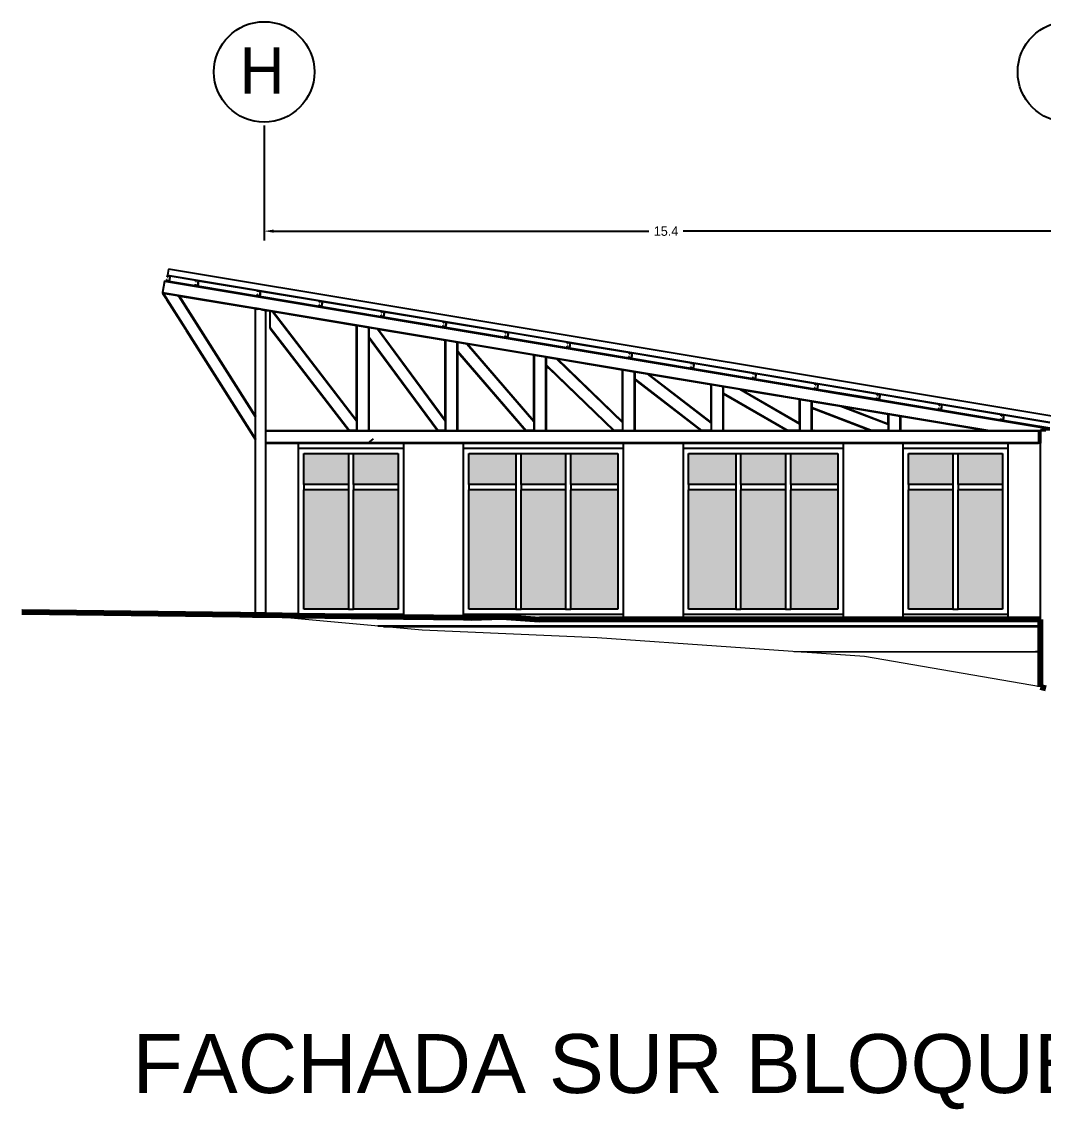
# Model space of a CAD drawing. Header units: metres. Extents: x -57 to 501, y 45 to 307.
# Drawn here: x -57.17 to -37.65, y 123.84 to 144.62 of the extents above; entities that cross this region are included whole.
import ezdxf

# ---------------------------------------------------------------- set-up
doc = ezdxf.new("R2010")
doc.units = ezdxf.units.M
doc.layers.add('atras', color=7, linetype='Continuous')
doc.layers.add('Lámina', color=7, linetype='Continuous', lineweight=30)
doc.styles.add('Anotativo', font='arial.ttf')
doc.dimstyles.get("Standard").update_dxf_attribs({"dimtxt": 0.18, "dimasz": 0.18, "dimexe": 0.18, "dimexo": 0.0625, "dimgap": 0.09, "dimtad": 0, "dimtih": 1, "dimtoh": 1, "dimdec": 1, "dimzin": 0, "dimdsep": 46, "dimtxsty": 'Standard', "dimcen": 0.09, "dimadec": 0, "dimazin": 0, "dimtfac": 1, "dimtdec": 1, "dimtofl": 0, "dimtmove": 0, "dimatfit": 3, "dimfxl": 1, "dimtolj": 1, "dimtzin": 0, "dimarcsym": 0})

# ---------------------------------------------------------------- blocks, each defined once
blk = doc.blocks.new('*D31')
at = {"layer": 'atras', "color": 0, "lineweight": -2, "transparency": 16777216}
for p, q in [((-52.535, 142.643), (-52.535, 140.442)), ((-37.18, 142.643), (-37.18, 140.442)), ((-52.355, 140.622), (-45.187, 140.622)), ((-37.36, 140.622), (-44.527, 140.622))]:
    blk.add_line(p, q, dxfattribs=at)
at = {"layer": 'atras', "color": 0, "transparency": 16777216}
for points in [[(-52.355, 140.652), (-52.355, 140.592), (-52.535, 140.622)], [(-37.36, 140.652), (-37.36, 140.592), (-37.18, 140.622)]]:
    blk.add_solid(points, dxfattribs=at)
at = {"layer": 'Defpoints', "color": 0, "transparency": 16777216}
for p in [(-52.535, 142.706), (-37.18, 142.706), (-37.18, 140.622)]:
    blk.add_point(p, dxfattribs=at)
at = {"layer": 'atras', "color": 0, "transparency": 16777216, "insert": (-44.857, 140.622), "char_height": 0.18, "attachment_point": 5}
blk.add_mtext('\\A1;15.4', dxfattribs=at)

msp = doc.modelspace()

# ---------------------------------------------------------------- hatches: boundary and pattern name
h = msp.add_hatch(color=256)
h.dxf.hatch_style = 1
h.set_gradient(color1=(147, 149, 152), name='HEMISPHERICAL')
h.paths.add_polyline_path([(-50.926, 136.374), (-51.776, 136.374), (-51.776, 135.78), (-50.926, 135.78)])
h.paths.add_polyline_path([(-49.976, 136.374), (-50.826, 136.374), (-50.826, 135.78), (-49.976, 135.78)])
h.paths.add_polyline_path([(-50.926, 135.68), (-51.776, 135.68), (-51.776, 133.4), (-50.926, 133.4)])
h.paths.add_polyline_path([(-49.976, 135.68), (-50.826, 135.68), (-50.826, 133.4), (-49.976, 133.4)])
h.paths.add_polyline_path([(-47.726, 136.374), (-48.626, 136.374), (-48.626, 135.78), (-47.726, 135.78)])
h.paths.add_polyline_path([(-46.776, 136.374), (-47.626, 136.374), (-47.626, 135.78), (-46.776, 135.78)])
h.paths.add_polyline_path([(-45.776, 136.374), (-46.676, 136.374), (-46.676, 135.78), (-45.776, 135.78)])
h.paths.add_polyline_path([(-47.726, 135.68), (-48.626, 135.68), (-48.626, 133.4), (-47.726, 133.4)])
h.paths.add_polyline_path([(-46.776, 135.68), (-47.626, 135.68), (-47.626, 133.4), (-46.776, 133.4)])
h.paths.add_polyline_path([(-45.776, 135.68), (-46.676, 135.68), (-46.676, 133.4), (-45.776, 133.4)])
h.paths.add_polyline_path([(-43.526, 136.374), (-44.426, 136.374), (-44.426, 135.78), (-43.526, 135.78)])
h.paths.add_polyline_path([(-42.576, 136.374), (-43.426, 136.374), (-43.426, 135.78), (-42.576, 135.78)])
h.paths.add_polyline_path([(-41.576, 136.374), (-42.476, 136.374), (-42.476, 135.78), (-41.576, 135.78)])
h.paths.add_polyline_path([(-43.526, 135.68), (-44.426, 135.68), (-44.426, 133.4), (-43.526, 133.4)])
h.paths.add_polyline_path([(-42.576, 135.68), (-43.426, 135.68), (-43.426, 133.4), (-42.576, 133.4)])
h.paths.add_polyline_path([(-41.576, 135.68), (-42.476, 135.68), (-42.476, 133.4), (-41.576, 133.4)])
h.paths.add_polyline_path([(-39.376, 136.374), (-40.226, 136.374), (-40.226, 135.78), (-39.376, 135.78)])
h.paths.add_polyline_path([(-38.426, 136.374), (-39.276, 136.374), (-39.276, 135.78), (-38.426, 135.78)])
h.paths.add_polyline_path([(-39.376, 135.68), (-40.226, 135.68), (-40.226, 133.4), (-39.376, 133.4)])
h.paths.add_polyline_path([(-38.426, 135.68), (-39.276, 135.68), (-39.276, 133.4), (-38.426, 133.4)])
h.paths.add_polyline_path([(-36.429, 136.374), (-37.329, 136.374), (-37.329, 135.78), (-36.429, 135.78)])
h.paths.add_polyline_path([(-35.479, 136.374), (-36.329, 136.374), (-36.329, 135.78), (-35.479, 135.78)])
h.paths.add_polyline_path([(-34.479, 136.374), (-35.379, 136.374), (-35.379, 135.78), (-34.479, 135.78)])
h.paths.add_polyline_path([(-36.429, 135.68), (-37.329, 135.68), (-37.329, 133.4), (-36.429, 133.4)])
h.paths.add_polyline_path([(-35.479, 135.68), (-36.329, 135.68), (-36.329, 133.4), (-35.479, 133.4)])
h.paths.add_polyline_path([(-34.479, 135.68), (-35.379, 135.68), (-35.379, 133.4), (-34.479, 133.4)])
h.paths.add_polyline_path([(-32.548, 136.374), (-33.398, 136.374), (-33.398, 135.78), (-32.548, 135.78)])
h.paths.add_polyline_path([(-31.598, 136.374), (-32.448, 136.374), (-32.448, 135.78), (-31.598, 135.78)])
h.paths.add_polyline_path([(-32.548, 135.68), (-33.398, 135.68), (-33.398, 133.4), (-32.548, 133.4)])
h.paths.add_polyline_path([(-31.598, 135.68), (-32.448, 135.68), (-32.448, 133.4), (-31.598, 133.4)])
h.paths.add_polyline_path([(-29.348, 136.374), (-30.248, 136.374), (-30.248, 135.78), (-29.348, 135.78)])
h.paths.add_polyline_path([(-28.398, 136.374), (-29.248, 136.374), (-29.248, 135.78), (-28.398, 135.78)])
h.paths.add_polyline_path([(-27.398, 136.374), (-28.298, 136.374), (-28.298, 135.78), (-27.398, 135.78)])
h.paths.add_polyline_path([(-29.348, 135.68), (-30.248, 135.68), (-30.248, 133.4), (-29.348, 133.4)])
h.paths.add_polyline_path([(-28.398, 135.68), (-29.248, 135.68), (-29.248, 133.4), (-28.398, 133.4)])
h.paths.add_polyline_path([(-27.398, 135.68), (-28.298, 135.68), (-28.298, 133.4), (-27.398, 133.4)])
h.paths.add_polyline_path([(-25.148, 136.374), (-26.048, 136.374), (-26.048, 135.78), (-25.148, 135.78)])
h.paths.add_polyline_path([(-24.198, 136.374), (-25.048, 136.374), (-25.048, 135.78), (-24.198, 135.78)])
h.paths.add_polyline_path([(-23.198, 136.374), (-24.098, 136.374), (-24.098, 135.78), (-23.198, 135.78)])
h.paths.add_polyline_path([(-25.148, 135.68), (-26.048, 135.68), (-26.048, 133.4), (-25.148, 133.4)])
h.paths.add_polyline_path([(-24.198, 135.68), (-25.048, 135.68), (-25.048, 133.4), (-24.198, 133.4)])
h.paths.add_polyline_path([(-23.198, 135.68), (-24.098, 135.68), (-24.098, 133.4), (-23.198, 133.4)])
h.paths.add_polyline_path([(-20.998, 136.374), (-21.848, 136.374), (-21.848, 135.78), (-20.998, 135.78)])
h.paths.add_polyline_path([(-20.048, 136.374), (-20.898, 136.374), (-20.898, 135.78), (-20.048, 135.78)])
h.paths.add_polyline_path([(-20.998, 135.68), (-21.848, 135.68), (-21.848, 133.4), (-20.998, 133.4)])
h.paths.add_polyline_path([(-20.048, 135.68), (-20.898, 135.68), (-20.898, 133.4), (-20.048, 133.4)])

# ---------------------------------------------------------------- linework, layer by layer
at = {"color": 251, "true_color": 0x636466}
for p, q in [((-54.362, 139.898), (-54.381, 139.78)), ((-54.362, 139.898), (-54.381, 139.78)), ((-54.362, 139.898), (-54.381, 139.78)), ((-37.256, 137.047), (-54.362, 139.898)), ((-54.44, 139.666), (-54.476, 139.448)), ((-54.439, 139.675), (-54.44, 139.666)), ((-54.44, 139.666), (-37.523, 136.846)), ((-54.439, 139.675), (-54.4, 139.669)), ((-54.399, 139.675), (-54.4, 139.669)), ((-54.4, 139.669), (-37.523, 136.856)), ((-54.399, 139.675), (-54.395, 139.7)), ((-54.349, 139.667), (-54.399, 139.675)), ((-54.39, 139.699), (-54.395, 139.7)), ((-54.393, 139.679), (-54.39, 139.699)), ((-54.353, 139.673), (-54.393, 139.679)), ((-54.386, 139.749), (-54.382, 139.774)), ((-54.386, 139.749), (-54.381, 139.748)), ((-54.381, 139.78), (-54.382, 139.774)), ((-54.382, 139.774), (-54.333, 139.766)), ((-54.381, 139.78), (-37.523, 136.97)), ((-54.381, 139.748), (-54.378, 139.768)), ((-54.378, 139.768), (-54.339, 139.762)), ((-54.339, 139.762), (-54.353, 139.673)), ((-54.333, 139.766), (-54.349, 139.667)), ((-54.349, 139.667), (-53.854, 139.585)), ((-54.333, 139.766), (-53.838, 139.683)), ((-53.842, 139.659), (-53.838, 139.683)), ((-53.842, 139.659), (-53.837, 139.658)), ((-53.838, 139.683), (-53.789, 139.675)), ((-53.837, 139.658), (-53.834, 139.678)), ((-53.834, 139.678), (-53.794, 139.671)), ((-53.794, 139.671), (-53.809, 139.582)), ((-53.789, 139.675), (-53.805, 139.576)), ((-53.789, 139.675), (-52.654, 139.486)), ((-54.476, 139.448), (-54.478, 139.439)), ((-54.478, 139.439), (-54.436, 139.432)), ((-54.465, 139.436), (-54.478, 139.438)), ((-54.478, 139.438), (-54.415, 139.339)), ((-54.478, 139.438), (-54.478, 139.438)), ((-54.478, 139.438), (-54.478, 139.438)), ((-54.478, 139.438), (-54.478, 139.438)), ((-54.476, 139.448), (-38.674, 136.814)), ((-54.465, 139.436), (-52.701, 136.656)), ((-54.436, 139.431), (-54.465, 139.436)), ((-53.854, 139.585), (-53.85, 139.609)), ((-53.805, 139.576), (-53.854, 139.585)), ((-53.845, 139.608), (-53.85, 139.609)), ((-53.849, 139.589), (-53.845, 139.608)), ((-53.809, 139.582), (-53.849, 139.589)), ((-53.805, 139.576), (-52.671, 139.387)), ((-52.658, 139.461), (-52.654, 139.486)), ((-52.658, 139.461), (-52.653, 139.461)), ((-52.654, 139.486), (-52.605, 139.478)), ((-52.653, 139.461), (-52.65, 139.48)), ((-52.65, 139.48), (-52.611, 139.474)), ((-52.611, 139.474), (-52.625, 139.385)), ((-52.605, 139.478), (-52.621, 139.379)), ((-52.605, 139.478), (-51.471, 139.289)), ((-54.436, 139.432), (-54.436, 139.431)), ((-54.436, 139.432), (-54.426, 139.43)), ((-54.426, 139.43), (-54.436, 139.431)), ((-54.426, 139.43), (-54.426, 139.43)), ((-54.426, 139.43), (-54.19, 139.391)), ((-54.19, 139.39), (-54.426, 139.43)), ((-54.415, 139.339), (-54.399, 139.314)), ((-54.399, 139.314), (-54.04, 138.748)), ((-54.19, 139.391), (-54.19, 139.39)), ((-54.19, 139.391), (-54.18, 139.389)), ((-54.18, 139.389), (-54.19, 139.39)), ((-54.18, 139.389), (-54.18, 139.389)), ((-54.18, 139.389), (-52.7, 139.142)), ((-54.173, 139.388), (-54.18, 139.389)), ((-54.16, 139.385), (-54.173, 139.388)), ((-54.173, 139.388), (-52.701, 137.067)), ((-54.16, 139.385), (-52.701, 137.085)), ((-52.671, 139.387), (-52.667, 139.412)), ((-52.621, 139.379), (-52.671, 139.387)), ((-52.662, 139.411), (-52.667, 139.412)), ((-52.665, 139.391), (-52.662, 139.411)), ((-52.625, 139.385), (-52.665, 139.391)), ((-52.621, 139.379), (-51.487, 139.19)), ((-51.475, 139.264), (-51.471, 139.289)), ((-51.475, 139.264), (-51.47, 139.263)), ((-51.471, 139.289), (-51.421, 139.28)), ((-51.47, 139.263), (-51.466, 139.283)), ((-51.466, 139.283), (-51.427, 139.276)), ((-51.427, 139.276), (-51.442, 139.188)), ((-51.421, 139.28), (-51.438, 139.182)), ((-51.421, 139.28), (-50.287, 139.091)), ((-52.701, 139.139), (-52.7, 139.142)), ((-52.701, 139.139), (-52.701, 139.139)), ((-52.701, 137.085), (-52.701, 139.139)), ((-52.701, 139.139), (-52.661, 139.132)), ((-52.7, 139.142), (-52.699, 139.149)), ((-52.499, 139.115), (-52.699, 139.149)), ((-52.651, 139.131), (-52.661, 139.132)), ((-52.661, 139.132), (-52.661, 139.132)), ((-52.601, 139.122), (-52.651, 139.131)), ((-52.601, 139.122), (-52.501, 139.106)), ((-52.501, 139.106), (-52.5, 139.109)), ((-52.501, 136.814), (-52.501, 139.106)), ((-52.5, 139.109), (-52.499, 139.115)), ((-52.5, 139.109), (-52.43, 139.097)), ((-52.421, 139.096), (-52.43, 139.097)), ((-52.421, 138.781), (-52.421, 139.096)), ((-52.421, 139.096), (-52.379, 139.089)), ((-52.379, 139.089), (-50.768, 136.995)), ((-52.379, 139.089), (-52.365, 139.086)), ((-52.365, 139.086), (-50.768, 137.011)), ((-52.365, 139.086), (-52.333, 139.081)), ((-52.333, 139.081), (-52.319, 139.079)), ((-52.319, 139.079), (-50.768, 138.82)), ((-51.487, 139.19), (-51.483, 139.215)), ((-51.438, 139.182), (-51.487, 139.19)), ((-51.478, 139.214), (-51.483, 139.215)), ((-51.481, 139.194), (-51.478, 139.214)), ((-51.442, 139.188), (-51.481, 139.194)), ((-51.438, 139.182), (-50.303, 138.993)), ((-50.291, 139.067), (-50.287, 139.091)), ((-50.291, 139.067), (-50.286, 139.066)), ((-50.287, 139.091), (-50.238, 139.083)), ((-50.286, 139.066), (-50.283, 139.086)), ((-50.283, 139.086), (-50.243, 139.079)), ((-50.243, 139.079), (-50.258, 138.99)), ((-50.238, 139.083), (-50.254, 138.985)), ((-50.238, 139.083), (-49.103, 138.894)), ((-50.758, 138.819), (-50.768, 138.82)), ((-50.768, 137.063), (-50.768, 138.82)), ((-50.758, 136.814), (-50.758, 138.819)), ((-50.758, 138.819), (-50.538, 138.782)), ((-50.303, 138.993), (-50.299, 139.017)), ((-50.254, 138.985), (-50.303, 138.993)), ((-50.294, 139.017), (-50.299, 139.017)), ((-50.298, 138.997), (-50.294, 139.017)), ((-50.258, 138.99), (-50.298, 138.997)), ((-50.254, 138.985), (-49.12, 138.796)), ((-49.12, 138.796), (-49.116, 138.82)), ((-49.111, 138.819), (-49.116, 138.82)), ((-49.114, 138.8), (-49.111, 138.819)), ((-49.107, 138.869), (-49.103, 138.894)), ((-49.107, 138.869), (-49.102, 138.869)), ((-49.103, 138.894), (-49.054, 138.886)), ((-49.102, 138.869), (-49.099, 138.888)), ((-49.099, 138.888), (-49.06, 138.882)), ((-49.06, 138.882), (-49.074, 138.793)), ((-49.054, 138.886), (-49.07, 138.787)), ((-49.054, 138.886), (-47.92, 138.697)), ((-54.04, 138.748), (-54.024, 138.723)), ((-54.024, 138.723), (-52.701, 136.637)), ((-52.421, 138.765), (-52.421, 138.781)), ((-52.421, 138.781), (-50.907, 136.814)), ((-52.421, 138.765), (-50.919, 136.814)), ((-50.538, 136.814), (-50.538, 138.782)), ((-50.528, 138.78), (-50.538, 138.782)), ((-50.528, 138.595), (-50.528, 138.78)), ((-50.528, 138.78), (-50.372, 138.754)), ((-50.372, 138.754), (-49.075, 137)), ((-50.372, 138.754), (-50.358, 138.752)), ((-50.358, 138.752), (-49.075, 137.016)), ((-50.358, 138.752), (-50.326, 138.747)), ((-50.326, 138.747), (-50.312, 138.744)), ((-50.312, 138.744), (-49.075, 138.538)), ((-49.07, 138.787), (-49.12, 138.796)), ((-49.074, 138.793), (-49.114, 138.8)), ((-49.07, 138.787), (-47.936, 138.598)), ((-47.936, 138.598), (-47.932, 138.623)), ((-47.927, 138.622), (-47.932, 138.623)), ((-47.93, 138.602), (-47.927, 138.622)), ((-47.924, 138.672), (-47.92, 138.697)), ((-47.924, 138.672), (-47.919, 138.671)), ((-47.92, 138.697), (-47.87, 138.689)), ((-47.919, 138.671), (-47.915, 138.691)), ((-47.915, 138.691), (-47.876, 138.685)), ((-47.876, 138.685), (-47.891, 138.596)), ((-47.87, 138.689), (-47.887, 138.59)), ((-47.87, 138.689), (-46.736, 138.5)), ((-50.528, 138.595), (-50.536, 138.589)), ((-50.536, 138.589), (-50.528, 138.578)), ((-50.528, 138.595), (-49.212, 136.814)), ((-50.528, 138.578), (-50.528, 138.595)), ((-50.528, 136.814), (-50.528, 138.578)), ((-50.528, 138.578), (-50.498, 138.537)), ((-50.498, 138.537), (-50.488, 138.524)), ((-50.488, 138.524), (-49.225, 136.814)), ((-49.066, 138.537), (-49.075, 138.538)), ((-49.075, 137.071), (-49.075, 138.538)), ((-49.066, 136.814), (-49.066, 138.537)), ((-49.066, 138.537), (-48.845, 138.5)), ((-48.845, 136.814), (-48.845, 138.5)), ((-48.835, 138.498), (-48.845, 138.5)), ((-48.835, 138.329), (-48.835, 138.498)), ((-48.835, 138.498), (-48.665, 138.47)), ((-48.665, 138.47), (-47.383, 136.983)), ((-48.665, 138.47), (-48.65, 138.467)), ((-48.65, 138.467), (-47.383, 136.998)), ((-48.65, 138.467), (-48.619, 138.462)), ((-48.619, 138.462), (-48.604, 138.46)), ((-48.604, 138.46), (-47.383, 138.256)), ((-47.887, 138.59), (-47.936, 138.598)), ((-47.891, 138.596), (-47.93, 138.602)), ((-47.887, 138.59), (-46.752, 138.401)), ((-46.752, 138.401), (-46.748, 138.426)), ((-46.703, 138.393), (-46.752, 138.401)), ((-46.743, 138.425), (-46.748, 138.426)), ((-46.747, 138.405), (-46.743, 138.425)), ((-46.707, 138.398), (-46.747, 138.405)), ((-46.74, 138.475), (-46.736, 138.5)), ((-46.74, 138.475), (-46.735, 138.474)), ((-46.736, 138.5), (-46.687, 138.491)), ((-46.735, 138.474), (-46.732, 138.494)), ((-46.732, 138.494), (-46.692, 138.487)), ((-46.692, 138.487), (-46.707, 138.398)), ((-46.687, 138.491), (-46.703, 138.393)), ((-46.687, 138.491), (-45.552, 138.302)), ((-48.835, 138.314), (-48.835, 138.329)), ((-48.835, 138.329), (-47.528, 136.814)), ((-48.835, 136.814), (-48.835, 138.314)), ((-48.835, 138.314), (-48.805, 138.279)), ((-48.805, 138.279), (-48.795, 138.268)), ((-48.795, 138.268), (-47.541, 136.814)), ((-47.383, 138.256), (-47.373, 138.254)), ((-47.383, 137.045), (-47.383, 138.256)), ((-47.373, 136.814), (-47.373, 138.254)), ((-47.373, 138.254), (-47.153, 138.218)), ((-47.153, 136.814), (-47.153, 138.218)), ((-47.153, 138.218), (-47.143, 138.216)), ((-47.143, 138.063), (-47.143, 138.216)), ((-47.143, 138.216), (-46.951, 138.184)), ((-46.703, 138.393), (-45.569, 138.204)), ((-45.569, 138.204), (-45.565, 138.228)), ((-45.519, 138.195), (-45.569, 138.204)), ((-45.56, 138.228), (-45.565, 138.228)), ((-45.563, 138.208), (-45.56, 138.228)), ((-45.523, 138.201), (-45.563, 138.208)), ((-45.556, 138.278), (-45.552, 138.302)), ((-45.556, 138.278), (-45.551, 138.277)), ((-45.552, 138.302), (-45.503, 138.294)), ((-45.551, 138.277), (-45.548, 138.297)), ((-45.548, 138.297), (-45.509, 138.29)), ((-45.509, 138.29), (-45.523, 138.201)), ((-45.503, 138.294), (-45.519, 138.195)), ((-45.519, 138.195), (-44.385, 138.006)), ((-45.503, 138.294), (-44.369, 138.105)), ((-47.143, 138.049), (-47.143, 138.063)), ((-47.143, 138.063), (-45.849, 136.814)), ((-47.143, 136.814), (-47.143, 138.049)), ((-47.143, 138.049), (-47.113, 138.02)), ((-47.113, 138.02), (-47.103, 138.011)), ((-47.103, 138.011), (-45.863, 136.814)), ((-46.951, 138.184), (-45.69, 136.968)), ((-46.951, 138.184), (-46.934, 138.181)), ((-46.934, 138.181), (-45.69, 136.981)), ((-46.934, 138.181), (-46.903, 138.176)), ((-46.903, 138.176), (-46.886, 138.173)), ((-46.886, 138.173), (-45.69, 137.974)), ((-44.385, 138.006), (-44.381, 138.031)), ((-44.336, 137.998), (-44.385, 138.006)), ((-44.376, 138.03), (-44.381, 138.031)), ((-44.379, 138.011), (-44.376, 138.03)), ((-44.34, 138.004), (-44.379, 138.011)), ((-44.373, 138.08), (-44.369, 138.105)), ((-44.373, 138.08), (-44.368, 138.08)), ((-44.369, 138.105), (-44.319, 138.097)), ((-44.368, 138.08), (-44.364, 138.099)), ((-44.364, 138.099), (-44.325, 138.093)), ((-44.325, 138.093), (-44.34, 138.004)), ((-44.319, 138.097), (-44.336, 137.998)), ((-44.336, 137.998), (-43.201, 137.809)), ((-44.319, 138.097), (-43.185, 137.908)), ((-45.69, 137.974), (-45.68, 137.972)), ((-45.69, 137.02), (-45.69, 137.974)), ((-45.68, 136.814), (-45.68, 137.972)), ((-45.68, 137.972), (-45.46, 137.936)), ((-45.46, 136.814), (-45.46, 137.936)), ((-45.46, 137.936), (-45.45, 137.934)), ((-45.45, 137.795), (-45.45, 137.934)), ((-45.45, 137.934), (-45.22, 137.896)), ((-45.45, 137.782), (-45.45, 137.795)), ((-45.45, 137.795), (-44.178, 136.814)), ((-45.45, 136.814), (-45.45, 137.782)), ((-45.45, 137.782), (-45.42, 137.759)), ((-45.22, 137.896), (-43.998, 136.954)), ((-45.22, 137.896), (-45.199, 137.892)), ((-45.199, 137.892), (-43.998, 136.966)), ((-45.199, 137.892), (-45.169, 137.887)), ((-45.169, 137.887), (-45.148, 137.884)), ((-45.148, 137.884), (-43.998, 137.692)), ((-43.201, 137.809), (-43.197, 137.834)), ((-43.152, 137.801), (-43.201, 137.809)), ((-43.192, 137.833), (-43.197, 137.834)), ((-43.196, 137.813), (-43.192, 137.833)), ((-43.156, 137.807), (-43.196, 137.813)), ((-43.189, 137.883), (-43.185, 137.908)), ((-43.189, 137.883), (-43.184, 137.882)), ((-43.185, 137.908), (-43.136, 137.9)), ((-43.184, 137.882), (-43.181, 137.902)), ((-43.181, 137.902), (-43.141, 137.895)), ((-43.141, 137.895), (-43.156, 137.807)), ((-43.136, 137.9), (-43.152, 137.801)), ((-43.152, 137.801), (-42.018, 137.612)), ((-43.136, 137.9), (-42.001, 137.71)), ((-45.42, 137.759), (-45.41, 137.752)), ((-45.41, 137.752), (-44.194, 136.814)), ((-43.998, 137.692), (-43.988, 137.69)), ((-43.998, 136.997), (-43.998, 137.692)), ((-43.988, 136.814), (-43.988, 137.69)), ((-43.988, 137.69), (-43.768, 137.654)), ((-43.768, 136.814), (-43.768, 137.654)), ((-43.768, 137.654), (-43.758, 137.652)), ((-43.758, 137.525), (-43.758, 137.652)), ((-43.758, 137.652), (-43.448, 137.6)), ((-43.448, 137.6), (-42.305, 136.942)), ((-43.448, 137.6), (-43.42, 137.596)), ((-43.42, 137.596), (-42.305, 136.953)), ((-43.42, 137.596), (-43.391, 137.591)), ((-43.391, 137.591), (-43.364, 137.586)), ((-43.364, 137.586), (-42.305, 137.41)), ((-42.018, 137.612), (-42.014, 137.636)), ((-41.968, 137.604), (-42.018, 137.612)), ((-42.009, 137.636), (-42.014, 137.636)), ((-42.012, 137.616), (-42.009, 137.636)), ((-41.972, 137.609), (-42.012, 137.616)), ((-42.005, 137.686), (-42.001, 137.71)), ((-42.005, 137.686), (-42, 137.685)), ((-42.001, 137.71), (-41.952, 137.702)), ((-42, 137.685), (-41.997, 137.705)), ((-41.997, 137.705), (-41.958, 137.698)), ((-41.958, 137.698), (-41.972, 137.609)), ((-41.952, 137.702), (-41.968, 137.604)), ((-41.968, 137.604), (-40.834, 137.415)), ((-41.952, 137.702), (-40.818, 137.513)), ((-43.758, 137.513), (-43.758, 137.525)), ((-43.758, 137.525), (-42.526, 136.814)), ((-43.758, 136.814), (-43.758, 137.513)), ((-43.758, 137.513), (-43.728, 137.496)), ((-43.728, 137.496), (-43.718, 137.49)), ((-43.718, 137.49), (-42.546, 136.814)), ((-42.296, 137.408), (-42.305, 137.41)), ((-42.305, 136.976), (-42.305, 137.41)), ((-42.296, 136.814), (-42.296, 137.408)), ((-42.296, 137.408), (-42.075, 137.371)), ((-42.075, 137.371), (-42.065, 137.37)), ((-42.075, 136.814), (-42.075, 137.371)), ((-42.065, 137.252), (-42.065, 137.37)), ((-42.065, 137.37), (-41.518, 137.279)), ((-40.834, 137.415), (-40.83, 137.439)), ((-40.785, 137.406), (-40.834, 137.415)), ((-40.825, 137.438), (-40.83, 137.439)), ((-40.828, 137.419), (-40.825, 137.438)), ((-40.789, 137.412), (-40.828, 137.419)), ((-40.822, 137.489), (-40.818, 137.513)), ((-40.822, 137.489), (-40.817, 137.488)), ((-40.818, 137.513), (-40.768, 137.505)), ((-40.817, 137.488), (-40.813, 137.507)), ((-40.813, 137.507), (-40.774, 137.501)), ((-40.774, 137.501), (-40.789, 137.412)), ((-40.768, 137.505), (-40.785, 137.406)), ((-40.785, 137.406), (-39.65, 137.217)), ((-40.768, 137.505), (-39.634, 137.316)), ((-42.065, 137.241), (-42.065, 137.252)), ((-42.065, 137.252), (-40.921, 136.814)), ((-42.065, 136.814), (-42.065, 137.241)), ((-42.065, 137.241), (-42.035, 137.23)), ((-42.035, 137.23), (-42.025, 137.226)), ((-42.025, 137.226), (-40.949, 136.814)), ((-41.518, 137.279), (-41.47, 137.271)), ((-41.518, 137.279), (-40.613, 136.932)), ((-41.47, 137.271), (-40.613, 136.943)), ((-41.47, 137.271), (-41.447, 137.267)), ((-41.447, 137.267), (-41.399, 137.259)), ((-41.399, 137.259), (-40.613, 137.128)), ((-39.65, 137.217), (-39.646, 137.242)), ((-39.601, 137.209), (-39.65, 137.217)), ((-39.641, 137.241), (-39.646, 137.242)), ((-39.645, 137.221), (-39.641, 137.241)), ((-39.605, 137.215), (-39.645, 137.221)), ((-39.638, 137.291), (-39.634, 137.316)), ((-39.638, 137.291), (-39.633, 137.29)), ((-39.634, 137.316), (-39.585, 137.308)), ((-39.633, 137.29), (-39.63, 137.31)), ((-39.63, 137.31), (-39.59, 137.304)), ((-39.59, 137.304), (-39.605, 137.215)), ((-39.585, 137.308), (-39.601, 137.209)), ((-39.601, 137.209), (-38.467, 137.02)), ((-39.585, 137.308), (-38.45, 137.119)), ((-52.701, 137.067), (-52.701, 137.085)), ((-52.701, 136.656), (-52.701, 137.067)), ((-50.768, 137.047), (-50.768, 137.063)), ((-50.768, 137.011), (-50.768, 137.047)), ((-50.768, 137.011), (-50.768, 136.995)), ((-50.768, 136.995), (-50.768, 136.814)), ((-49.075, 137.054), (-49.075, 137.071)), ((-49.075, 137.016), (-49.075, 137.054)), ((-49.075, 137.016), (-49.075, 137)), ((-49.075, 137), (-49.075, 136.814)), ((-47.383, 137.03), (-47.383, 137.045)), ((-47.383, 136.998), (-47.383, 137.03)), ((-47.383, 136.998), (-47.383, 136.983)), ((-47.383, 136.983), (-47.383, 136.814)), ((-45.69, 137.006), (-45.69, 137.02)), ((-45.69, 136.981), (-45.69, 137.006)), ((-45.69, 136.981), (-45.69, 136.968)), ((-45.69, 136.968), (-45.69, 136.814)), ((-43.998, 136.984), (-43.998, 136.997)), ((-43.998, 136.966), (-43.998, 136.984)), ((-43.998, 136.966), (-43.998, 136.954)), ((-43.998, 136.954), (-43.998, 136.814)), ((-42.305, 136.965), (-42.305, 136.976)), ((-42.305, 136.953), (-42.305, 136.965)), ((-42.305, 136.953), (-42.305, 136.942)), ((-42.305, 136.942), (-42.305, 136.814)), ((-40.613, 137.128), (-40.603, 137.126)), ((-40.613, 136.958), (-40.613, 137.128)), ((-40.613, 136.948), (-40.613, 136.958)), ((-40.613, 136.943), (-40.613, 136.948)), ((-40.613, 136.943), (-40.613, 136.932)), ((-40.603, 136.814), (-40.603, 137.126)), ((-40.603, 137.126), (-40.383, 137.089)), ((-40.383, 136.814), (-40.383, 137.089)), ((-40.383, 137.089), (-40.373, 137.088)), ((-40.373, 136.814), (-40.373, 137.088)), ((-40.373, 137.088), (-40.343, 137.083)), ((-40.343, 137.083), (-40.333, 137.081)), ((-40.333, 137.081), (-38.733, 136.814)), ((-38.467, 137.02), (-38.462, 137.045)), ((-38.417, 137.012), (-38.467, 137.02)), ((-38.458, 137.044), (-38.462, 137.045)), ((-38.461, 137.024), (-38.458, 137.044)), ((-38.421, 137.018), (-38.461, 137.024)), ((-38.454, 137.094), (-38.45, 137.119)), ((-38.454, 137.094), (-38.449, 137.093)), ((-38.45, 137.119), (-38.401, 137.11)), ((-38.449, 137.093), (-38.446, 137.113)), ((-38.446, 137.113), (-38.407, 137.106)), ((-38.407, 137.106), (-38.421, 137.018)), ((-38.401, 137.11), (-38.417, 137.012)), ((-38.417, 137.012), (-37.523, 136.863)), ((-38.401, 137.11), (-37.523, 136.964)), ((-52.501, 136.814), (-52.43, 136.814)), ((-52.501, 136.805), (-52.501, 136.814)), ((-52.501, 136.805), (-37.741, 136.805)), ((-52.501, 136.584), (-52.501, 136.805)), ((-52.43, 136.814), (-52.421, 136.814)), ((-52.421, 136.814), (-50.919, 136.814)), ((-50.907, 136.814), (-50.919, 136.814)), ((-50.768, 136.814), (-50.907, 136.814)), ((-50.768, 136.814), (-50.758, 136.814)), ((-50.758, 136.814), (-50.538, 136.814)), ((-50.538, 136.814), (-50.528, 136.814)), ((-50.528, 136.814), (-50.498, 136.814)), ((-50.498, 136.814), (-50.488, 136.814)), ((-50.488, 136.814), (-49.225, 136.814)), ((-49.212, 136.814), (-49.225, 136.814)), ((-49.075, 136.814), (-49.212, 136.814)), ((-49.075, 136.814), (-49.066, 136.814)), ((-49.066, 136.814), (-48.845, 136.814)), ((-48.845, 136.814), (-48.835, 136.814)), ((-48.835, 136.814), (-48.805, 136.814)), ((-48.805, 136.814), (-48.795, 136.814)), ((-48.795, 136.814), (-47.541, 136.814)), ((-47.528, 136.814), (-47.541, 136.814)), ((-47.383, 136.814), (-47.528, 136.814)), ((-47.383, 136.814), (-47.373, 136.814)), ((-47.373, 136.814), (-47.153, 136.814)), ((-47.153, 136.814), (-47.143, 136.814)), ((-47.143, 136.814), (-47.113, 136.814)), ((-47.113, 136.814), (-47.103, 136.814)), ((-47.103, 136.814), (-45.863, 136.814)), ((-45.849, 136.814), (-45.863, 136.814)), ((-45.69, 136.814), (-45.849, 136.814)), ((-45.69, 136.814), (-45.68, 136.814)), ((-45.68, 136.814), (-45.46, 136.814)), ((-45.46, 136.814), (-45.45, 136.814)), ((-45.45, 136.814), (-45.42, 136.814)), ((-45.42, 136.814), (-45.41, 136.814)), ((-45.41, 136.814), (-44.194, 136.814)), ((-44.178, 136.814), (-44.194, 136.814)), ((-43.998, 136.814), (-44.178, 136.814)), ((-43.998, 136.814), (-43.988, 136.814)), ((-43.988, 136.814), (-43.768, 136.814)), ((-43.768, 136.814), (-43.758, 136.814)), ((-43.758, 136.814), (-43.728, 136.814)), ((-43.728, 136.814), (-43.718, 136.814)), ((-43.718, 136.814), (-42.546, 136.814)), ((-42.526, 136.814), (-42.546, 136.814)), ((-42.305, 136.814), (-42.526, 136.814)), ((-42.305, 136.814), (-42.296, 136.814)), ((-42.296, 136.814), (-42.075, 136.814)), ((-42.065, 136.814), (-42.075, 136.814)), ((-42.065, 136.814), (-42.035, 136.814)), ((-42.025, 136.814), (-42.035, 136.814)), ((-42.025, 136.814), (-40.949, 136.814)), ((-40.921, 136.814), (-40.949, 136.814)), ((-40.613, 136.814), (-40.921, 136.814)), ((-40.613, 136.932), (-40.613, 136.814)), ((-40.613, 136.814), (-40.603, 136.814)), ((-40.603, 136.814), (-40.383, 136.814)), ((-40.383, 136.814), (-40.373, 136.814)), ((-40.373, 136.814), (-40.343, 136.814)), ((-40.343, 136.814), (-40.333, 136.814)), ((-40.333, 136.814), (-38.733, 136.814)), ((-38.733, 136.814), (-38.674, 136.814)), ((-38.674, 136.814), (-37.741, 136.814)), ((-37.741, 136.805), (-37.741, 136.814)), ((-37.741, 136.814), (-37.701, 136.814)), ((-37.741, 136.805), (-37.701, 136.805)), ((-37.741, 136.805), (-37.741, 136.584)), ((-37.523, 136.824), (-37.701, 136.824)), ((-37.701, 136.814), (-37.701, 136.824)), ((-37.701, 136.814), (-37.701, 136.805)), ((-37.701, 136.814), (-37.601, 136.814)), ((-37.701, 136.805), (-37.701, 136.584)), ((-52.701, 136.637), (-52.701, 136.656)), ((-52.701, 133.291), (-52.701, 136.637)), ((-52.501, 136.584), (-37.741, 136.584)), ((-52.501, 136.574), (-52.501, 136.584)), ((-52.501, 136.57), (-52.501, 136.574)), ((-52.501, 136.574), (-37.741, 136.574)), ((-51.876, 136.57), (-52.501, 136.57)), ((-52.501, 133.288), (-52.501, 136.57)), ((-51.876, 136.474), (-51.876, 136.57)), ((-50.587, 136.58), (-50.594, 136.574)), ((-50.587, 136.58), (-50.594, 136.574)), ((-50.587, 136.58), (-50.594, 136.574)), ((-50.587, 136.58), (-50.594, 136.574)), ((-50.581, 136.584), (-50.587, 136.58)), ((-50.581, 136.584), (-50.587, 136.58)), ((-50.581, 136.584), (-50.587, 136.58)), ((-50.581, 136.584), (-50.587, 136.58)), ((-50.547, 136.58), (-50.554, 136.574)), ((-50.452, 136.653), (-50.547, 136.58)), ((-50.541, 136.584), (-50.547, 136.58)), ((-48.726, 136.57), (-49.876, 136.57)), ((-49.876, 136.57), (-49.876, 136.474)), ((-48.726, 136.474), (-48.726, 136.57)), ((-44.526, 136.57), (-45.676, 136.57)), ((-45.676, 136.57), (-45.676, 136.474)), ((-44.526, 136.474), (-44.526, 136.57)), ((-40.326, 136.57), (-41.476, 136.57)), ((-41.476, 136.57), (-41.476, 136.474)), ((-40.326, 136.474), (-40.326, 136.57)), ((-37.701, 136.57), (-38.326, 136.57)), ((-38.326, 136.57), (-38.326, 136.474)), ((-37.741, 136.584), (-37.741, 136.574)), ((-37.741, 136.584), (-37.701, 136.584)), ((-37.701, 136.574), (-37.741, 136.574)), ((-37.701, 136.584), (-37.701, 136.574)), ((-37.701, 136.574), (-37.701, 136.57)), ((-37.701, 133.2), (-37.701, 136.57)), ((-51.876, 136.474), (-49.876, 136.474)), ((-51.876, 133.3), (-51.876, 136.474)), ((-51.776, 135.78), (-51.776, 136.374)), ((-51.776, 136.374), (-50.926, 136.374)), ((-50.926, 136.374), (-50.826, 136.374)), ((-50.926, 136.374), (-50.926, 135.78)), ((-50.826, 135.78), (-50.826, 136.374)), ((-50.826, 136.374), (-49.976, 136.374)), ((-49.976, 136.374), (-49.976, 135.78)), ((-49.876, 136.474), (-49.876, 133.3)), ((-48.726, 133.3), (-48.726, 136.474)), ((-48.726, 136.474), (-45.676, 136.474)), ((-48.626, 135.78), (-48.626, 136.374)), ((-48.626, 136.374), (-47.726, 136.374)), ((-47.726, 136.374), (-47.626, 136.374)), ((-47.726, 136.374), (-47.726, 135.78)), ((-47.626, 136.374), (-46.776, 136.374)), ((-47.626, 135.78), (-47.626, 136.374)), ((-46.776, 136.374), (-46.676, 136.374)), ((-46.776, 136.374), (-46.776, 135.78)), ((-46.676, 135.78), (-46.676, 136.374)), ((-46.676, 136.374), (-45.776, 136.374)), ((-45.776, 136.374), (-45.776, 135.78)), ((-45.676, 136.474), (-45.676, 133.3)), ((-44.526, 133.3), (-44.526, 136.474)), ((-44.526, 136.474), (-41.476, 136.474)), ((-44.426, 135.78), (-44.426, 136.374)), ((-44.426, 136.374), (-43.526, 136.374)), ((-43.526, 136.374), (-43.426, 136.374)), ((-43.526, 136.374), (-43.526, 135.78)), ((-43.426, 136.374), (-42.576, 136.374)), ((-43.426, 135.78), (-43.426, 136.374)), ((-42.576, 136.374), (-42.576, 135.78)), ((-42.576, 136.374), (-42.476, 136.374)), ((-42.476, 135.78), (-42.476, 136.374)), ((-42.476, 136.374), (-41.576, 136.374)), ((-41.576, 136.374), (-41.576, 135.78)), ((-41.476, 136.474), (-41.476, 133.3)), ((-40.326, 136.474), (-38.326, 136.474)), ((-40.326, 133.3), (-40.326, 136.474)), ((-40.226, 135.78), (-40.226, 136.374)), ((-40.226, 136.374), (-39.376, 136.374)), ((-39.376, 136.374), (-39.276, 136.374)), ((-39.376, 136.374), (-39.376, 135.78)), ((-39.276, 135.78), (-39.276, 136.374)), ((-39.276, 136.374), (-38.426, 136.374)), ((-38.426, 136.374), (-38.426, 135.78)), ((-38.326, 136.474), (-38.326, 133.3)), ((-50.926, 135.78), (-51.776, 135.78)), ((-51.776, 135.78), (-51.776, 135.68)), ((-50.926, 135.78), (-50.926, 135.68)), ((-49.976, 135.78), (-50.826, 135.78)), ((-50.826, 135.78), (-50.826, 135.68)), ((-49.976, 135.78), (-49.976, 135.68)), ((-47.726, 135.78), (-48.626, 135.78)), ((-48.626, 135.78), (-48.626, 135.68)), ((-47.726, 135.78), (-47.726, 135.68)), ((-46.776, 135.78), (-47.626, 135.78)), ((-47.626, 135.78), (-47.626, 135.68)), ((-46.776, 135.78), (-46.776, 135.68)), ((-45.776, 135.78), (-46.676, 135.78)), ((-46.676, 135.78), (-46.676, 135.68)), ((-45.776, 135.78), (-45.776, 135.68)), ((-43.526, 135.78), (-44.426, 135.78)), ((-44.426, 135.78), (-44.426, 135.68)), ((-43.526, 135.78), (-43.526, 135.68)), ((-42.576, 135.78), (-43.426, 135.78)), ((-43.426, 135.78), (-43.426, 135.68)), ((-42.576, 135.78), (-42.576, 135.68)), ((-41.576, 135.78), (-42.476, 135.78)), ((-42.476, 135.78), (-42.476, 135.68)), ((-41.576, 135.78), (-41.576, 135.68)), ((-39.376, 135.78), (-40.226, 135.78)), ((-40.226, 135.78), (-40.226, 135.68)), ((-39.376, 135.78), (-39.376, 135.68)), ((-38.426, 135.78), (-39.276, 135.78)), ((-39.276, 135.78), (-39.276, 135.68)), ((-38.426, 135.78), (-38.426, 135.68)), ((-50.926, 135.68), (-51.776, 135.68)), ((-51.776, 133.4), (-51.776, 135.68)), ((-50.926, 135.68), (-50.926, 133.4)), ((-49.976, 135.68), (-50.826, 135.68)), ((-50.826, 133.4), (-50.826, 135.68)), ((-49.976, 135.68), (-49.976, 133.4)), ((-47.726, 135.68), (-48.626, 135.68)), ((-48.626, 133.4), (-48.626, 135.68)), ((-47.726, 135.68), (-47.726, 133.4)), ((-46.776, 135.68), (-47.626, 135.68)), ((-47.626, 133.4), (-47.626, 135.68)), ((-46.776, 135.68), (-46.776, 133.4)), ((-45.776, 135.68), (-46.676, 135.68)), ((-46.676, 133.4), (-46.676, 135.68)), ((-45.776, 135.68), (-45.776, 133.4)), ((-43.526, 135.68), (-44.426, 135.68)), ((-44.426, 133.4), (-44.426, 135.68)), ((-43.526, 135.68), (-43.526, 133.4)), ((-42.576, 135.68), (-43.426, 135.68)), ((-43.426, 133.4), (-43.426, 135.68)), ((-42.576, 135.68), (-42.576, 133.4)), ((-41.576, 135.68), (-42.476, 135.68)), ((-42.476, 133.4), (-42.476, 135.68)), ((-41.576, 135.68), (-41.576, 133.4)), ((-39.376, 135.68), (-40.226, 135.68)), ((-40.226, 133.4), (-40.226, 135.68)), ((-39.376, 135.68), (-39.376, 133.4)), ((-38.426, 135.68), (-39.276, 135.68)), ((-39.276, 133.4), (-39.276, 135.68)), ((-38.426, 135.68), (-38.426, 133.4)), ((-49.876, 133.3), (-51.876, 133.3)), ((-51.876, 133.279), (-51.876, 133.3)), ((-50.926, 133.4), (-51.776, 133.4)), ((-50.926, 133.4), (-50.826, 133.4)), ((-49.976, 133.4), (-50.826, 133.4)), ((-49.876, 133.3), (-49.876, 133.252)), ((-45.676, 133.3), (-48.726, 133.3)), ((-48.726, 133.237), (-48.726, 133.3)), ((-47.726, 133.4), (-48.626, 133.4)), ((-47.726, 133.4), (-47.626, 133.4)), ((-46.776, 133.4), (-47.626, 133.4)), ((-46.776, 133.4), (-46.676, 133.4)), ((-45.776, 133.4), (-46.676, 133.4)), ((-45.676, 133.3), (-45.676, 133.2)), ((-41.476, 133.3), (-44.526, 133.3)), ((-44.526, 133.2), (-44.526, 133.3)), ((-43.526, 133.4), (-44.426, 133.4)), ((-43.526, 133.4), (-43.426, 133.4)), ((-42.576, 133.4), (-43.426, 133.4)), ((-42.576, 133.4), (-42.476, 133.4)), ((-41.576, 133.4), (-42.476, 133.4)), ((-41.476, 133.3), (-41.476, 133.2)), ((-38.326, 133.3), (-40.326, 133.3)), ((-40.326, 133.2), (-40.326, 133.3)), ((-39.376, 133.4), (-40.226, 133.4)), ((-39.376, 133.4), (-39.276, 133.4)), ((-38.426, 133.4), (-39.276, 133.4)), ((-38.326, 133.3), (-38.326, 133.2)), ((-37.701, 133.074), (-50.361, 133.074)), ((-50.254, 133.065), (-37.701, 133.065)), ((-37.799, 132.59), (-37.701, 132.59)), ((-37.701, 132.581), (-37.799, 132.581))]:
    msp.add_line(p, q, dxfattribs=at)
at = {"color": 9, "lineweight": 5, "true_color": 0xc7c8ca}
for p, q in [((-42.418, 132.59), (-37.799, 132.59)), ((-42.276, 132.581), (-37.799, 132.581))]:
    msp.add_line(p, q, dxfattribs=at)
msp.add_lwpolyline([(-37.701, 131.918), (-41.068, 132.497), (-46.174, 132.851), (-49.519, 132.997), (-52.726, 133.291)], dxfattribs=at)
at = {"layer": 'atras', "lineweight": 80}
for p, q in [((-57.167, 133.35), (-57.157, 133.351)), ((-57.167, 133.35), (-57.167, 133.35)), ((-57.157, 133.351), (-52.999, 133.295)), ((-52.999, 133.295), (-52.988, 133.294)), ((-52.988, 133.294), (-52.761, 133.291)), ((-52.761, 133.291), (-52.751, 133.291)), ((-52.751, 133.291), (-52.701, 133.291)), ((-52.701, 133.291), (-52.601, 133.289)), ((-52.601, 133.289), (-52.501, 133.288)), ((-52.501, 133.288), (-51.876, 133.279)), ((-51.876, 133.279), (-49.876, 133.252)), ((-49.876, 133.252), (-48.726, 133.237)), ((-48.726, 133.237), (-48.58, 133.235)), ((-48.58, 133.235), (-47.99, 133.251)), ((-47.99, 133.251), (-47.276, 133.2)), ((-45.676, 133.2), (-47.276, 133.2)), ((-44.526, 133.2), (-45.676, 133.2)), ((-41.476, 133.2), (-44.526, 133.2)), ((-40.326, 133.2), (-41.476, 133.2)), ((-38.326, 133.2), (-40.326, 133.2)), ((-37.701, 133.2), (-38.326, 133.2)), ((-37.701, 131.918), (-37.701, 133.2)), ((-37.701, 131.918), (-37.601, 131.892))]:
    msp.add_line(p, q, dxfattribs=at)
at = {"layer": 'atras', "color": 252, "true_color": 0x939598}
for centre in [(-52.535, 143.665), (-37.18, 143.665)]:
    msp.add_circle(centre, 0.959, dxfattribs=at)

# ---------------------------------------------------------------- texts
at = {"layer": 'atras', "color": 252, "true_color": 0x939598, "insert": (-53.002, 144.137), "char_height": 0.886, "attachment_point": 1}
msp.add_mtext_dynamic_manual_height_columns('H', width=0.62671, gutter_width=4.429, heights=[0], dxfattribs=at)
at = {"layer": 'Lámina', "color": 7, "linetype": 'Continuous', "style": 'Anotativo'}
msp.add_text('FACHADA SUR BLOQUE DE SALUD', height=1.12652, dxfattribs=at).set_placement((-55.051, 124.153))

# ---------------------------------------------------------------- dimensions: what is measured, and where the dimension line sits
at = {"layer": 'atras', "color": 252, "true_color": 0x939598}
dim = msp.add_linear_dim(base=(-37.18, 140.622), p1=(-52.535, 142.706), p2=(-37.18, 142.706), dimstyle='Standard', dxfattribs=at)
dim.commit()
dim.dimension.update_dxf_attribs({"geometry": '*D31', "text_midpoint": (-44.857, 140.622)})

doc.saveas('drawing.dxf')
